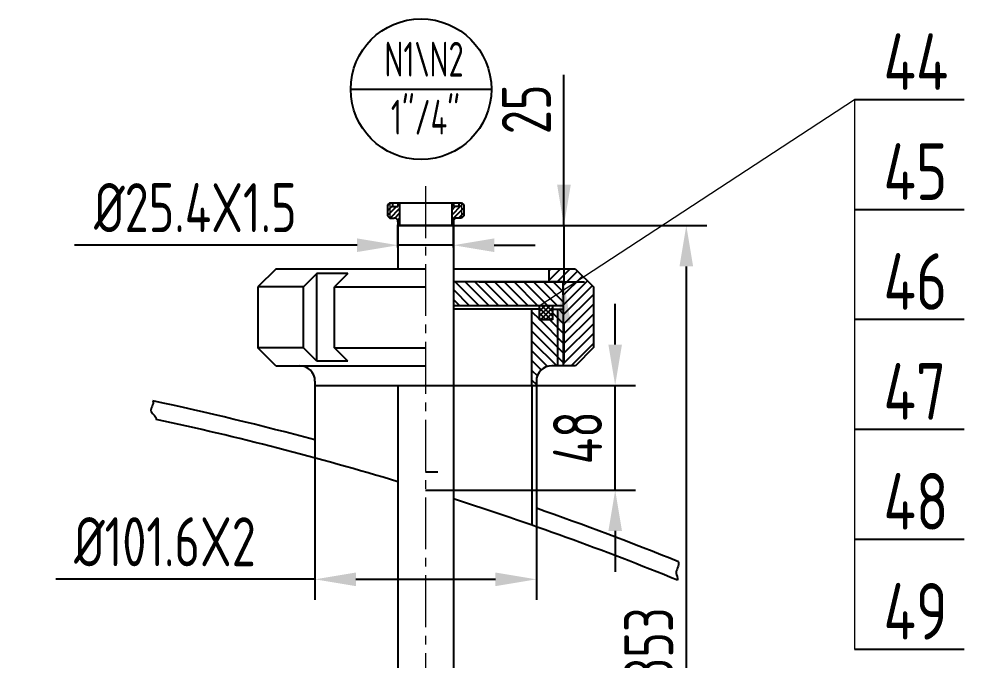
# Model space of a CAD drawing. Header units: inches. Extents: x -375 to 8535, y -477 to 12465.
# Drawn here: x 3547 to 4415, y 9267 to 9856 of the extents above; entities that cross this region are included whole.
import ezdxf

# ---------------------------------------------------------------- set-up
doc = ezdxf.new("R2010")
doc.units = ezdxf.units.IN
doc.header["$LTSCALE"] = 5
doc.linetypes.add('CENTER2', pattern=[28.575, 19.05, -3.175, 3.175, -3.175])
for name, color, linetype in [('1轮廓实线层', 7, 'Continuous'), ('2细线层', 4, 'Continuous'), ('5剖面线层', 2, 'Continuous'), ('6文字层', 3, 'Continuous'), ('7标注层', 4, 'Continuous')]:
    doc.layers.add(name, color=color, linetype=linetype)
doc.layers.add('图层1', color=1, linetype='CENTER2', lineweight=13)
doc.layers.add('图层4', color=3, linetype='Continuous', lineweight=13)
doc.styles.add('PC_TEXTSTYLE', font='isocp.shx', dxfattribs={"width": 0.8, "bigfont": 'hzfs.shx'})
doc.styles.get("Standard").update_dxf_attribs({"font": 'isocp.shx', "width": 0.707, "bigfont": 'hztxt.shx'})
doc.dimstyles.new('TH_GBDIM', dxfattribs={"dimscale": 15, "dimtxt": 3, "dimasz": 2.5, "dimexe": 1.25, "dimexo": 0, "dimgap": 0.8, "dimtad": 1, "dimdec": 0, "dimzin": 0, "dimdsep": 46, "dimtxsty": 'PC_TEXTSTYLE', "dimcen": 2.5, "dimclrd": 256, "dimclre": 256, "dimclrt": 3, "dimadec": 0, "dimazin": 0, "dimtfac": 0.714286, "dimtdec": 0, "dimtmove": 0, "dimatfit": 3, "dimfxl": 0, "dimtzin": 0, "dimlwd": -1, "dimlwe": -1, "dimarcsym": 0})

# ---------------------------------------------------------------- blocks, each defined once
blk = doc.blocks.new('*D1827')
at = {"layer": '1轮廓实线层', "color": 3}
for p, q in [((3818.77, 9452.49), (3818.77, 9322.33)), ((4021.97, 9389.34), (4021.97, 9322.33)), ((3818.77, 9341.08), (3580.86, 9341.08)), ((3856.27, 9341.08), (3984.47, 9341.08))]:
    blk.add_line(p, q, dxfattribs=at)
for points in [[(3856.27, 9347.33), (3856.27, 9334.83), (3818.77, 9341.08)], [(3984.47, 9334.83), (3984.47, 9347.33), (4021.97, 9341.08)]]:
    blk.add_solid(points, dxfattribs=at)
at = {"layer": 'Defpoints', "color": 0}
for p in [(3818.77, 9452.49), (4021.97, 9389.34), (4021.97, 9341.08)]:
    blk.add_point(p, dxfattribs=at)
at = {"layer": '1轮廓实线层', "color": 3, "insert": (3681.06, 9375.58), "char_height": 45, "attachment_point": 5, "style": 'PC_TEXTSTYLE'}
blk.add_mtext('%%C101.6X2', dxfattribs=at)
blk = doc.blocks.new('*D1828')
at = {"layer": '1轮廓实线层', "color": 3}
for p, q in [((4094.33, 9556.65), (4094.33, 9594.15)), ((4021.97, 9519.15), (4113.08, 9519.15)), ((4094.33, 9422.96), (4094.33, 9519.15)), ((3920.37, 9422.96), (4113.08, 9422.96)), ((4094.33, 9385.46), (4094.33, 9347.96))]:
    blk.add_line(p, q, dxfattribs=at)
for points in [[(4088.08, 9556.65), (4100.58, 9556.65), (4094.33, 9519.15)], [(4100.58, 9385.46), (4088.08, 9385.46), (4094.33, 9422.96)]]:
    blk.add_solid(points, dxfattribs=at)
at = {"layer": 'Defpoints', "color": 0}
for p in [(4021.97, 9519.15), (4094.33, 9519.15), (3920.37, 9422.96)]:
    blk.add_point(p, dxfattribs=at)
at = {"layer": '1轮廓实线层', "color": 3, "insert": (4059.83, 9471.06), "char_height": 45, "attachment_point": 5, "rotation": 90, "style": 'PC_TEXTSTYLE'}
blk.add_mtext('48', dxfattribs=at)
blk = doc.blocks.new('*D1977')
at = {"layer": '1轮廓实线层', "color": 3}
for p, q in [((4047.29, 9665.89), (4047.29, 9804.49)), ((4047.29, 9703.39), (4047.29, 9740.89)), ((3945.77, 9665.89), (4066.04, 9665.89)), ((4047.29, 9665.89), (4047.29, 9614.32)), ((3969.41, 9614.32), (4066.04, 9614.32)), ((4047.29, 9576.82), (4047.29, 9539.32))]:
    blk.add_line(p, q, dxfattribs=at)
for points in [[(4041.04, 9703.39), (4053.54, 9703.39), (4047.29, 9665.89)], [(4053.54, 9576.82), (4041.04, 9576.82), (4047.29, 9614.32)]]:
    blk.add_solid(points, dxfattribs=at)
at = {"layer": 'Defpoints', "color": 0}
for p in [(3945.77, 9665.89), (3969.41, 9614.32), (4047.29, 9614.32)]:
    blk.add_point(p, dxfattribs=at)
at = {"layer": '1轮廓实线层', "color": 3, "insert": (4012.79, 9772.69), "char_height": 45, "attachment_point": 5, "rotation": 90, "style": 'PC_TEXTSTYLE'}
blk.add_mtext('25', dxfattribs=at)
blk = doc.blocks.new('*D1982')
at = {"layer": '1轮廓实线层', "color": 3}
for p, q in [((3978.72, 9665.89), (4178.37, 9665.89)), ((4159.62, 9628.39), (4159.62, 8997.21)), ((3995.49, 8959.71), (4178.37, 8959.71))]:
    blk.add_line(p, q, dxfattribs=at)
for points in [[(4165.87, 9628.39), (4153.37, 9628.39), (4159.62, 9665.89)], [(4153.37, 8997.21), (4165.87, 8997.21), (4159.62, 8959.71)]]:
    blk.add_solid(points, dxfattribs=at)
at = {"layer": 'Defpoints', "color": 0}
for p in [(3978.72, 9665.89), (3995.49, 8959.71), (4159.62, 8959.71)]:
    blk.add_point(p, dxfattribs=at)
at = {"layer": '1轮廓实线层', "color": 3, "insert": (4125.12, 9280.83), "char_height": 45, "attachment_point": 5, "rotation": 90, "style": 'PC_TEXTSTYLE'}
blk.add_mtext('353', dxfattribs=at)
blk = doc.blocks.new('*D2007')
at = {"layer": '1轮廓实线层', "color": 3}
for p, q in [((3894.97, 9645.77), (3894.97, 9666.67)), ((3945.77, 9645.77), (3945.77, 9666.67)), ((3857.47, 9647.92), (3597.97, 9647.92)), ((3945.77, 9647.92), (3894.97, 9647.92)), ((3983.27, 9647.92), (4020.77, 9647.92))]:
    blk.add_line(p, q, dxfattribs=at)
for points in [[(3857.47, 9641.67), (3857.47, 9654.17), (3894.97, 9647.92)], [(3983.27, 9654.17), (3983.27, 9641.67), (3945.77, 9647.92)]]:
    blk.add_solid(points, dxfattribs=at)
at = {"layer": 'Defpoints', "color": 0}
for p in [(3894.97, 9647.92), (3894.97, 9645.77), (3945.77, 9645.77)]:
    blk.add_point(p, dxfattribs=at)
at = {"layer": '1轮廓实线层', "color": 3, "insert": (3708.97, 9682.42), "char_height": 45, "attachment_point": 5, "style": 'PC_TEXTSTYLE'}
blk.add_mtext('%%C25.4X1.5', dxfattribs=at)

msp = doc.modelspace()

# ---------------------------------------------------------------- hatches: boundary and pattern name
at = {"layer": '5剖面线层'}
h = msp.add_hatch(dxfattribs=at)
h.set_pattern_fill('ANSI31', color=256, scale=2, style=0)
h.set_pattern_definition([(45, (-932.302, -9027.09), (-4.490128, 4.490128), [])])
h.paths.add_polyline_path([(4046.71, 9614.32), (4046.71, 9602.32), (4046.71, 9589.15), (4046.71, 9537.23), (4058.04, 9537.23), (4058.04, 9625.89), (4033.37, 9625.89), (4033.37, 9614.32)])
h.paths.add_polyline_path([(4058.04, 9537.23), (4074.37, 9553.95), (4074.37, 9609.56), (4058.04, 9625.89)])
h = msp.add_hatch(dxfattribs=at)
h.set_pattern_fill('ANSI31', color=256, scale=2, angle=90, style=0)
h.set_pattern_definition([(135, (-2595.4013, -3015.5564), (-4.490128, -4.490128), [])])
h.paths.add_polyline_path([(4024.61, 9592.32), (4036.81, 9592.32), (4046.71, 9592.32), (4046.71, 9602.32), (4046.71, 9614.32), (4033.37, 9614.32), (3945.77, 9614.32), (3945.77, 9592.32)])
h = msp.add_hatch(dxfattribs=at)
h.set_pattern_fill('ANSI31', color=256, scale=2, angle=90, style=0)
h.set_pattern_definition([(135, (-932.302, -9027.09), (-4.490128, -4.490128), [])])
h.paths.add_polyline_path([(4021.97, 9519.15), (4021.97, 9522.95, -0.414214), (4036.25, 9537.23), (4041.31, 9537.23), (4041.31, 9589.15), (4036.81, 9589.15), (4036.81, 9579.41), (4024.61, 9579.41), (4024.61, 9589.15), (4017.97, 9589.15), (4017.97, 9519.15)])
h.paths.add_polyline_path([(4041.31, 9589.15), (4041.31, 9537.23), (4046.71, 9537.23), (4046.71, 9589.15)])
h = msp.add_hatch(dxfattribs=at)
h.set_pattern_fill('ANSI37', color=256, angle=90, style=0)
h.set_pattern_definition([(135, (-632.302, -9132.8734), (-2.24506403, -2.24506403), []), (225, (-632.302, -9132.8734), (2.24506403, -2.24506403), [])])
h.paths.add_polyline_path([(4024.61, 9589.15), (4024.61, 9579.41), (4036.81, 9579.41), (4036.81, 9589.15), (4036.81, 9592.32), (4024.61, 9592.32)])

# ---------------------------------------------------------------- linework, layer by layer
for p, q in [((4313.9, 9781.73), (4414.62, 9781.73)), ((3887.37, 9686.89), (3885.37, 9684.89)), ((3885.37, 9684.89), (3885.37, 9674.89)), ((3887.37, 9686.89), (3953.37, 9686.89)), ((3889.87, 9686.89), (3889.87, 9683.39)), ((3889.87, 9683.39), (3894.87, 9683.39)), ((3894.87, 9686.89), (3894.87, 9683.39)), ((3896.47, 9686.89), (3896.47, 9665.89)), ((3944.27, 9686.89), (3944.27, 9665.89)), ((3945.87, 9686.89), (3945.87, 9683.39)), ((3950.87, 9683.39), (3945.87, 9683.39)), ((3950.87, 9686.89), (3950.87, 9683.39)), ((3953.37, 9686.89), (3955.37, 9684.89)), ((3955.37, 9684.89), (3955.37, 9674.89)), ((3885.37, 9674.89), (3887.37, 9672.89)), ((3955.37, 9674.89), (3953.37, 9672.89)), ((4313.9, 9680.79), (4414.62, 9680.79)), ((3887.37, 9672.89), (3891.47, 9672.89)), ((3894.97, 9669.39), (3894.97, 9665.89)), ((3894.97, 9665.89), (3945.77, 9665.89)), ((3945.77, 9665.89), (3894.97, 9665.89)), ((3894.97, 9665.89), (3945.77, 9665.89)), ((3903.39, 9665.89), (3937.35, 9665.89)), ((3945.77, 9669.39), (3945.77, 9665.89)), ((3945.77, 9665.89), (3945.77, 9238.5)), ((3953.37, 9672.89), (3949.27, 9672.89)), ((4313.9, 9579.84), (4414.62, 9579.84)), ((3782.7, 9537.23), (3766.37, 9553.56)), ((4313.9, 9478.9), (4414.62, 9478.9)), ((4313.9, 9377.95), (4414.62, 9377.95)), ((4313.9, 9277), (4414.62, 9277))]:
    msp.add_line(p, q)
for centre, radius, start, end in [((3891.47, 9669.39), 3.5, 0, 90), ((3949.27, 9669.39), 3.5, 90, 180), ((3060.37, 6653.41), 2916, 74.92505, 77.93436), ((3060.37, 6653.41), 2900, 73.27412, 77.80269), ((3060.37, 6653.41), 2900, 67.89718, 72.22316), ((3060.37, 6653.41), 2916, 68.00529, 70.74538)]:
    msp.add_arc(centre, radius, start, end)
at = {"layer": '1轮廓实线层'}
for p, q in [((3894.97, 9665.89), (3894.97, 9625.89)), ((3782.7, 9625.89), (3766.37, 9609.56)), ((3920.37, 9625.89), (3782.7, 9625.89)), ((4058.04, 9625.89), (3945.77, 9625.89)), ((4033.37, 9625.89), (4033.37, 9614.32)), ((4033.37, 9625.89), (4033.37, 9614.32)), ((4058.04, 9625.89), (4074.37, 9609.56)), ((3820.38, 9621.8), (3808.13, 9609.56)), ((3848.95, 9621.8), (3820.38, 9621.8)), ((3820.38, 9541.32), (3820.38, 9621.8)), ((3848.95, 9621.8), (3836.7, 9609.56)), ((4046.71, 9614.32), (3945.77, 9614.32)), ((4046.71, 9602.32), (4046.71, 9614.32)), ((3808.13, 9609.56), (3766.37, 9609.56)), ((3766.37, 9609.56), (3766.37, 9553.56)), ((3808.13, 9553.56), (3808.13, 9609.56)), ((3836.7, 9609.56), (3920.37, 9609.56)), ((3836.7, 9553.56), (3836.7, 9609.56)), ((4074.37, 9609.56), (4074.37, 9553.95)), ((4046.71, 9602.32), (4046.71, 9537.23)), ((4046.71, 9592.32), (3945.77, 9592.32)), ((4024.61, 9589.15), (3945.77, 9589.15)), ((4017.97, 9519.15), (4017.97, 9589.15)), ((4024.61, 9592.32), (4024.61, 9579.41)), ((4024.61, 9589.15), (4024.61, 9579.41)), ((4036.81, 9592.32), (4036.81, 9579.41)), ((4036.81, 9589.15), (4036.81, 9579.41)), ((4036.81, 9589.15), (4046.71, 9589.15)), ((4036.81, 9579.41), (4024.61, 9579.41)), ((3808.13, 9553.56), (3766.37, 9553.56)), ((3820.38, 9541.32), (3808.13, 9553.56)), ((3836.7, 9553.56), (3920.37, 9553.56)), ((3848.95, 9541.32), (3836.7, 9553.56)), ((4074.37, 9553.95), (4058.04, 9537.23)), ((3782.7, 9537.23), (3920.37, 9537.23)), ((3848.95, 9541.32), (3820.38, 9541.32)), ((4058.04, 9537.23), (4036.25, 9537.23)), ((3818.77, 9522.95), (3818.77, 9519.15)), ((3818.77, 9522.95), (3818.77, 9452.49)), ((3818.77, 9519.15), (4021.97, 9519.15)), ((3818.77, 9519.15), (4021.97, 9519.15)), ((3894.97, 9519.15), (3894.97, 9238.5)), ((4017.97, 9519.15), (4017.97, 9390.74)), ((4021.97, 9522.95), (4021.97, 9519.15)), ((4021.97, 9519.15), (4021.97, 9389.34)), ((4021.97, 9519.15), (4021.97, 9389.34)), ((3920.37, 9439.71), (3931.58, 9439.71))]:
    msp.add_line(p, q, dxfattribs=at)
for centre, start, end in [((3804.49, 9522.95), 0, 90), ((4036.25, 9522.95), 90, 180)]:
    msp.add_arc(centre, 14.28, start, end, dxfattribs=at)
at = {"layer": '2细线层'}
msp.add_line((4041.31, 9589.15), (4041.31, 9537.23), dxfattribs=at)
for points, knots in [([(3669.91, 9504.99), (3671.3, 9501.75), (3664.02, 9495.87), (3673.58, 9490.4), (3673.08, 9487.94)], [31.963682, 31.963682, 31.963682, 31.963682, 42.218921, 50.074079, 50.074079, 50.074079, 50.074079]), ([(4152.47, 9357.18), (4153.09, 9353.39), (4148.31, 9347.53), (4151.92, 9342.46), (4151.55, 9340.29)], [32.446124, 32.446124, 32.446124, 32.446124, 42.218921, 49.177495, 49.177495, 49.177495, 49.177495])]:
    msp.add_open_spline(points, degree=3, knots=knots, dxfattribs=at)
at = {"layer": '5剖面线层'}
for p, q in [((3885.37, 9684.08), (3887.47, 9686.18)), ((3887.47, 9686.18), (3888.17, 9686.89)), ((3887.47, 9681.69), (3889.87, 9684.09)), ((3887.47, 9677.2), (3893.65, 9683.39)), ((3894.87, 9684.6), (3896.47, 9686.2)), ((3944.27, 9684.61), (3945.87, 9686.21)), ((3944.27, 9675.63), (3953.27, 9684.63)), ((3944.27, 9680.12), (3947.54, 9683.39)), ((3950.87, 9686.72), (3951.04, 9686.89)), ((3953.27, 9684.63), (3954.45, 9685.81)), ((3885.37, 9679.59), (3887.47, 9681.69)), ((3885.37, 9675.1), (3887.47, 9677.2)), ((3887.64, 9672.89), (3896.47, 9681.71)), ((3892.08, 9672.83), (3896.47, 9677.22)), ((3944.27, 9671.14), (3953.27, 9680.14)), ((3950.51, 9672.89), (3953.27, 9675.65)), ((3953.27, 9680.14), (3955.37, 9682.24)), ((3953.27, 9675.65), (3955.37, 9677.75)), ((3894.62, 9670.88), (3896.47, 9672.73)), ((3894.97, 9666.74), (3896.47, 9668.24)), ((3944.27, 9666.65), (3945.77, 9668.15))]:
    msp.add_line(p, q, dxfattribs=at)
at = {"layer": '7标注层'}
msp.add_line((3851.56, 9791.18), (3980.68, 9791.18), dxfattribs=at)
msp.add_circle((3916.12, 9791.18), 64.56, dxfattribs=at)
at = {"layer": '图层1', "ltscale": 0.5}
msp.add_line((3920.37, 9702.01), (3920.37, 8844.94), dxfattribs=at)
at = {"layer": '图层4'}
for p, q in [((4024.61, 9592.32), (4313.9, 9781.73)), ((4313.9, 9781.73), (4313.9, 9277)), ((3887.47, 9686.89), (3887.47, 9672.89)), ((3953.27, 9686.89), (3953.27, 9672.89))]:
    msp.add_line(p, q, dxfattribs=at)

# ---------------------------------------------------------------- texts
at = {"layer": '6文字层', "char_height": 32, "attachment_point": 1}
for s, insert, width in [('N1\\\\N2', (3882.5, 9834.68), 94.078), ('1"/4"', (3888.44, 9781.45), 31.5)]:
    msp.add_mtext(s, dxfattribs=dict(at, insert=insert, width=width))
at = {"layer": '7标注层', "char_height": 52, "attachment_point": 1}
for s, insert in [('{\\W0.85;44}', (4340.53, 9842.45)), ('{\\W0.85;45}', (4340.53, 9741.51)), ('{\\W0.85;46}', (4340.53, 9640.56)), ('{\\W0.85;47}', (4340.53, 9539.61)), ('{\\W0.85;48}', (4340.53, 9438.67)), ('{\\W0.85;49}', (4340.53, 9337.72))]:
    msp.add_mtext(s, dxfattribs=dict(at, insert=insert))

# ---------------------------------------------------------------- dimensions: what is measured, and where the dimension line sits
at = {"layer": '1轮廓实线层'}
for base, p1, p2, text, override, picture, middle in [((4047.29, 9614.32), (3945.77, 9665.89), (3969.41, 9614.32), '25', {"dimtxt": 3, "dimtxsty": 'PC_TEXTSTYLE', "dimclrd": 3, "dimclre": 3}, '*D1977', (4047.29, 9772.69)), ((4159.62, 8959.71), (3978.72, 9665.89), (3995.49, 8959.71), '353', {"dimtxsty": 'PC_TEXTSTYLE', "dimclrd": 3, "dimclre": 3}, '*D1982', (4159.62, 9280.83)), ((4094.33, 9519.15), (3920.37, 9422.96), (4021.97, 9519.15), '48', {"dimclrd": 3, "dimclre": 3}, '*D1828', (4094.33, 9471.06))]:
    dim = msp.add_linear_dim(base=base, p1=p1, p2=p2, angle=90, text=text, dimstyle='TH_GBDIM', override=override, dxfattribs=at)
    dim.commit()
    dim.dimension.update_dxf_attribs({"geometry": picture, "text_midpoint": middle, "dimtype": 160})
dim = msp.add_linear_dim(base=(3894.97, 9647.92), p1=(3945.77, 9645.77), p2=(3894.97, 9645.77), text='%%C25.4X1.5', dimstyle='TH_GBDIM', override={"dimtxsty": 'PC_TEXTSTYLE', "dimclrd": 3, "dimclre": 3}, dxfattribs=at)
dim.commit()
dim.dimension.update_dxf_attribs({"geometry": '*D2007', "text_midpoint": (3708.97, 9682.42)})
dim = msp.add_linear_dim(base=(4021.97, 9341.08), p1=(3818.77, 9452.49), p2=(4021.97, 9389.34), text='%%C101.6X2', dimstyle='TH_GBDIM', override={"dimclrd": 3, "dimclre": 3}, dxfattribs=at)
dim.commit()
dim.dimension.update_dxf_attribs({"geometry": '*D1827', "text_midpoint": (3681.06, 9341.08), "dimtype": 160})

doc.saveas('drawing.dxf')
